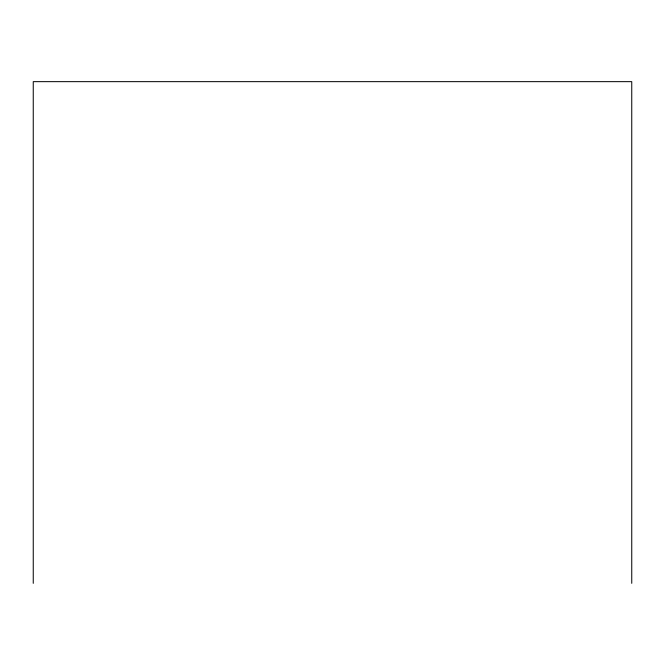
<?xml version="1.0" encoding="UTF-8"?>
<svg xmlns="http://www.w3.org/2000/svg" width="665" height="665" viewBox="0 0 665 665"><rect width="100%" height="100%" fill="white"/><g stroke="black" fill="none" stroke-linecap="round" stroke-linejoin="round"><path stroke-width="1" d="M631.75 583.346L631.75 81.654L33.25 81.654L33.25 583.346"/></g></svg>
